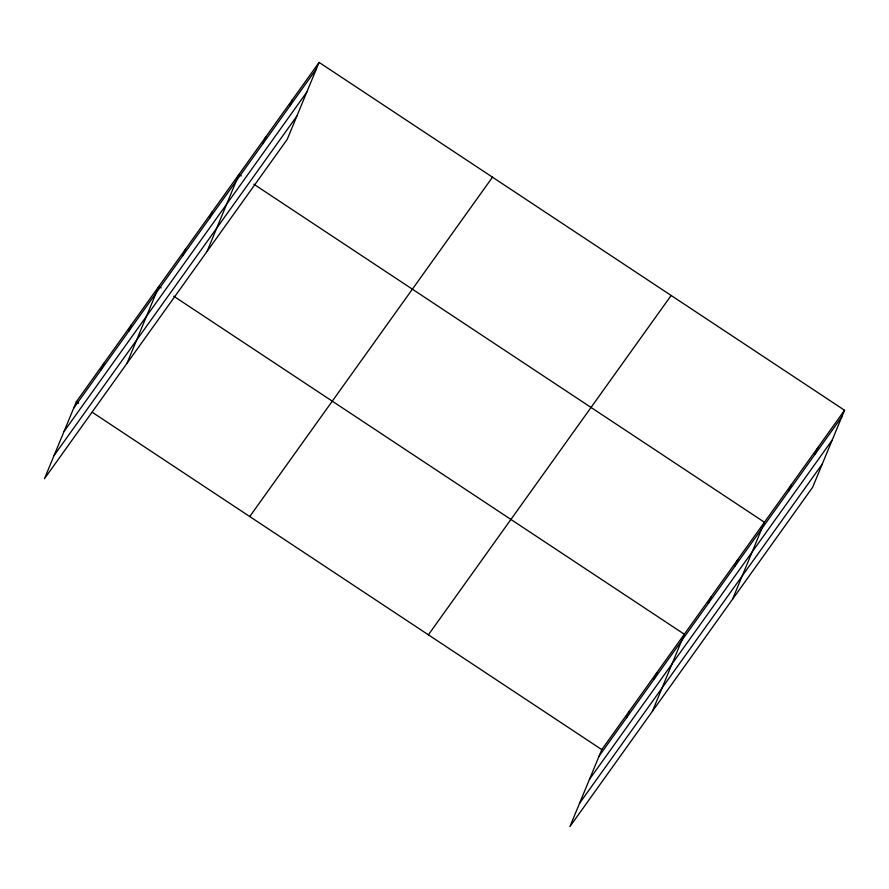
<?xml version="1.0" encoding="UTF-8"?>
<svg xmlns="http://www.w3.org/2000/svg" width="889" height="889" viewBox="0 0 889 889"><rect width="100%" height="100%" fill="white"/><g stroke="black" fill="none" stroke-linecap="round" stroke-linejoin="round"><path stroke-width="1.33" d="M319.095 62.397L76.343 401.75L44.45 478.738L287.214 139.384L319.095 62.397L844.55 410.262L812.657 487.25L569.905 826.603L601.786 749.616L844.55 410.262M101.146 369.824L103.857 363.29M128.661 331.364L131.361 324.829M126.983 363.357L158.875 286.369L161.165 287.88M182.878 255.576L185.579 249.042M209.582 218.25L212.282 211.715M207.093 251.376L238.985 174.388L241.275 175.9M262.988 143.585L265.689 137.062M289.692 106.258L292.392 99.724M626.601 717.679L629.301 711.156M654.115 679.218L656.815 672.695M652.437 711.222L684.33 634.235L173.711 296.193M708.333 603.431L711.033 596.908M735.036 566.104L737.737 559.581M732.547 599.242L764.44 522.243L253.821 184.201M788.443 491.45L791.143 484.916M815.146 454.123L817.847 447.589M73.631 408.284L316.395 68.931M64.008 431.532L306.761 92.178M54.085 455.49L296.837 116.137M249.742 516.542L492.495 177.189M428.398 634.813L671.151 295.47M599.086 756.139L841.85 416.797M589.451 779.397L832.215 440.044M579.528 803.345L822.292 464.002M76.343 401.75L78.621 403.262M92.312 412.318L601.786 749.616"/></g></svg>
